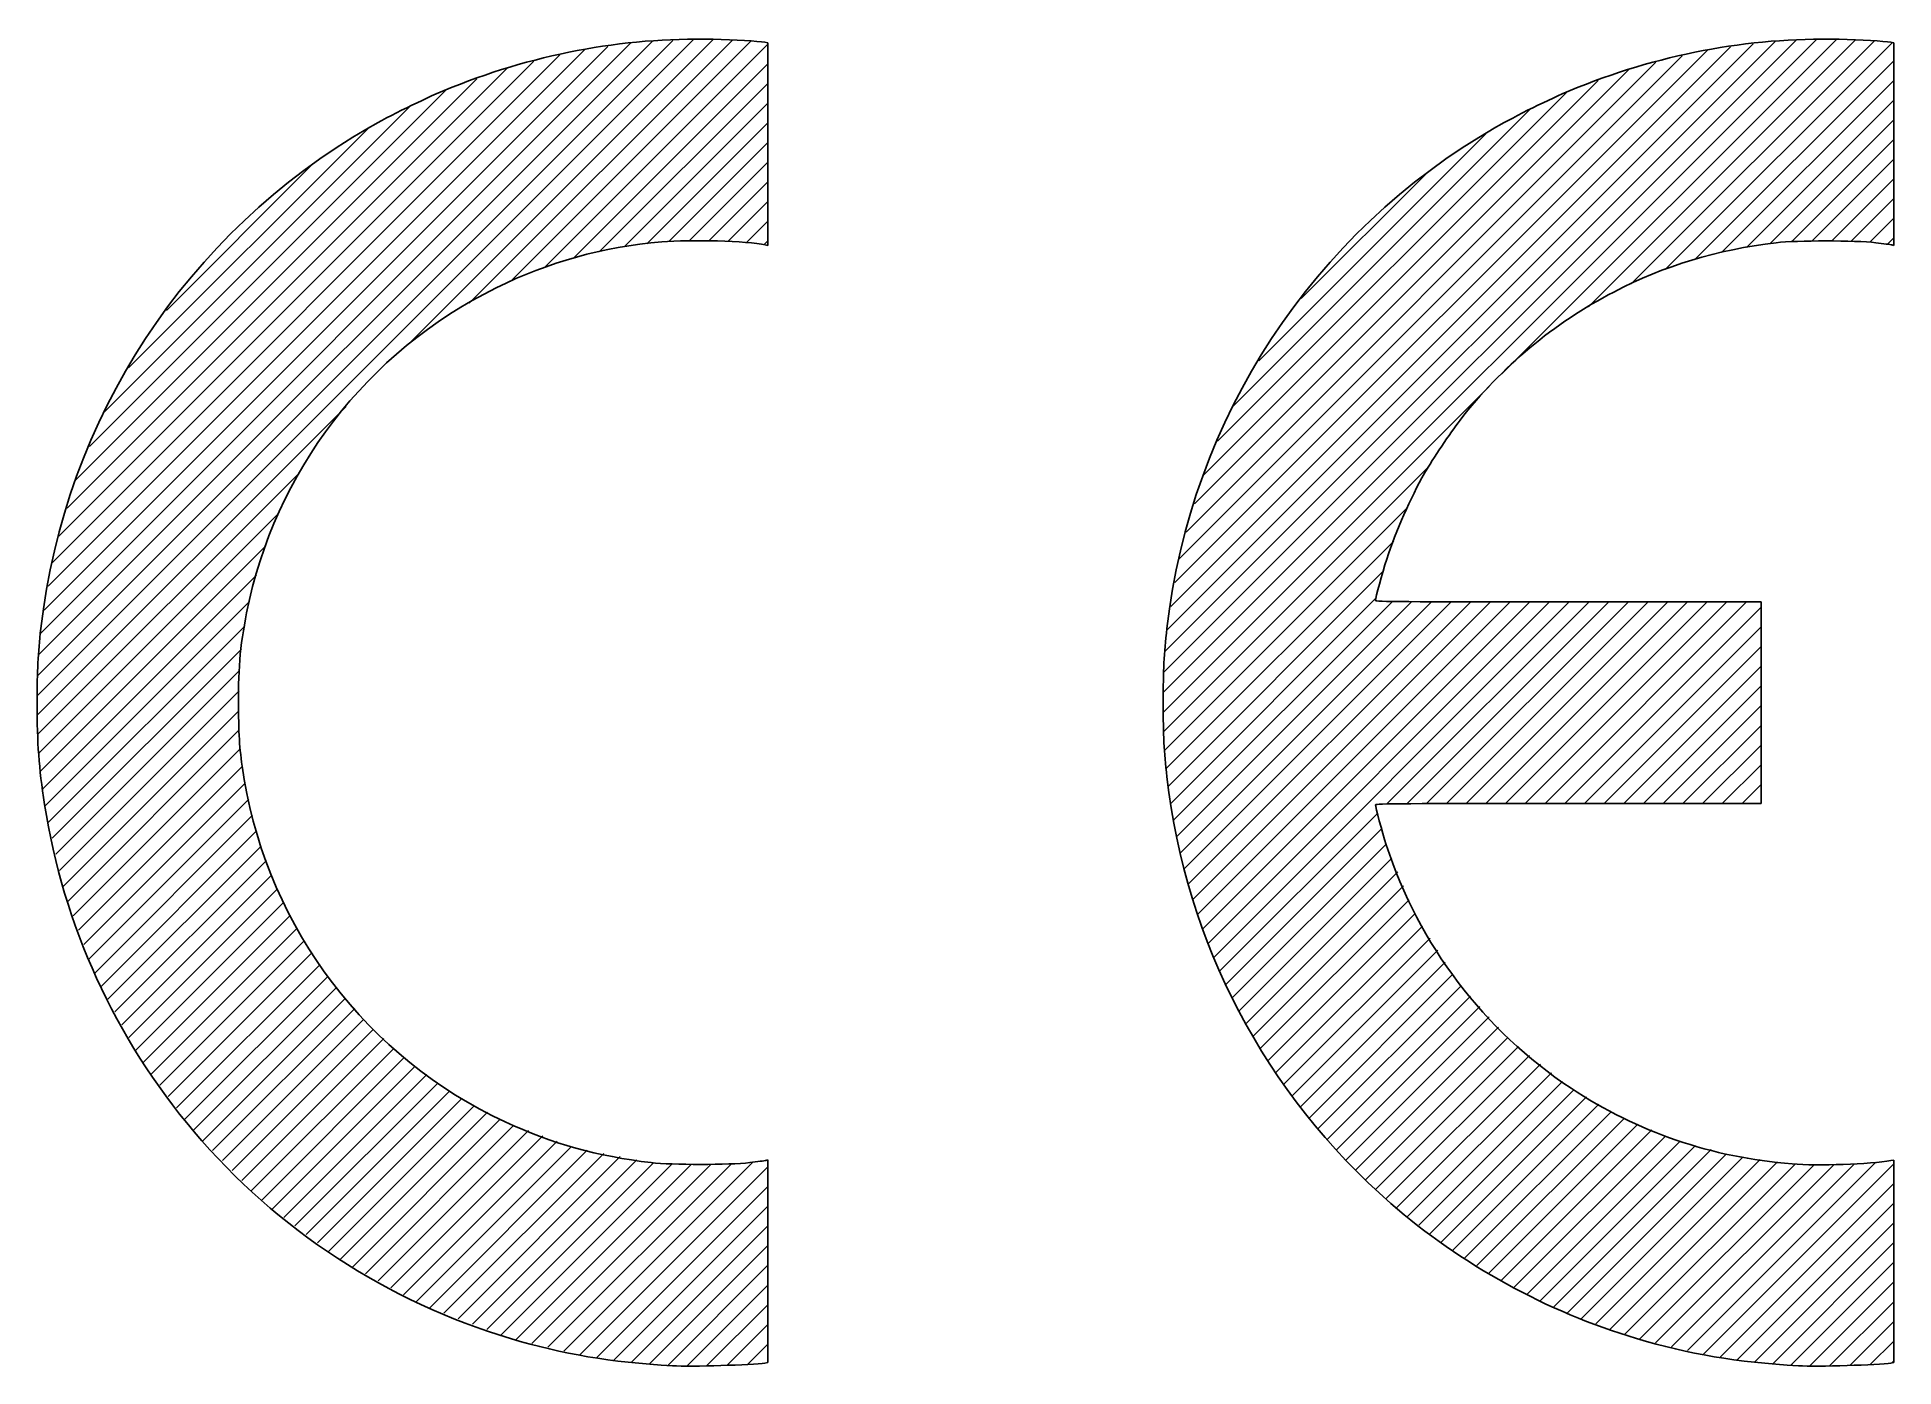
# Model space of a CAD drawing. Extents: x 333 to 757, y 207 to 510.
import ezdxf

# ---------------------------------------------------------------- set-up
doc = ezdxf.new("R2010")
doc.units = 0
doc.layers.get('0').update_dxf_attribs({"linetype": 'CONTINUOUS'})

msp = doc.modelspace()

# ---------------------------------------------------------------- linework, layer by layer
at = {"linetype": 'BYBLOCK'}
for p, q in [((333.38, 360.32), (482.87, 509.81)), ((333.45, 364.88), (478.24, 509.68)), ((333.7, 369.62), (473.61, 509.54)), ((334.12, 374.53), (468.62, 509.03)), ((334.95, 379.85), (463.42, 508.32)), ((417.97, 440.42), (487.5, 509.95)), ((431.86, 449.83), (491.81, 509.77)), ((441.25, 454.72), (496.09, 509.56)), ((448.89, 457.87), (499.89, 508.87)), ((590.01, 361.02), (738.79, 509.79)), ((590.09, 365.59), (734.16, 509.65)), ((590.39, 370.37), (729.53, 509.51)), ((590.81, 375.29), (724.45, 508.93)), ((591.72, 380.68), (719.25, 508.21)), ((667.17, 433.68), (743.42, 509.93)), ((686.93, 448.95), (747.78, 509.8)), ((696.65, 454.18), (752.07, 509.6)), ((704.42, 457.46), (756.17, 509.21)), ((335.89, 385.28), (458.22, 507.61)), ((336.84, 390.72), (452.53, 506.41)), ((338.28, 396.65), (446.58, 504.96)), ((455.59, 460.08), (499.89, 504.38)), ((592.66, 386.12), (714.05, 507.5)), ((593.61, 391.55), (708.24, 506.19)), ((595.2, 397.63), (702.3, 504.73)), ((711.26, 459.81), (756.52, 505.07)), ((340.18, 403.04), (440.56, 503.42)), ((342.09, 409.44), (433.59, 500.94)), ((461.49, 461.49), (499.89, 499.89)), ((597.1, 404.03), (696.11, 503.04)), ((599.02, 410.44), (689.14, 500.56)), ((717.27, 461.33), (756.52, 500.58)), ((345.27, 417.11), (426.62, 498.46)), ((467.14, 462.65), (499.89, 495.4)), ((602.41, 418.32), (682.09, 497.99)), ((722.91, 462.48), (756.52, 496.09)), ((348.66, 424.99), (418.38, 494.71)), ((472.31, 463.33), (499.89, 490.91)), ((605.8, 426.2), (673.63, 494.02)), ((728.26, 463.35), (756.52, 491.6)), ((354.23, 435.05), (408.93, 489.75)), ((611.79, 436.67), (663.55, 488.43)), ((733.21, 463.8), (756.52, 487.11)), ((477.32, 463.85), (499.89, 486.42)), ((737.84, 463.94), (756.52, 482.62)), ((362.84, 448.15), (395.84, 481.15)), ((481.99, 464.03), (499.89, 481.93)), ((621.45, 450.83), (650.06, 479.44)), ((486.44, 463.99), (499.89, 477.44)), ((742.36, 463.97), (756.52, 478.13)), ((490.8, 463.86), (499.89, 472.95)), ((746.78, 463.9), (756.52, 473.64)), ((495.05, 463.62), (499.89, 468.46)), ((751.04, 463.67), (756.52, 469.15)), ((499.06, 463.14), (499.89, 463.97)), ((755.09, 463.23), (756.52, 464.66)), ((590.01, 356.53), (664.32, 430.84)), ((333.41, 355.86), (403.77, 426.22)), ((333.49, 351.46), (393.17, 411.13)), ((590.09, 352.11), (650.72, 412.74)), ((590.32, 347.85), (645.65, 403.19)), ((333.71, 347.18), (388.34, 401.81)), ((334.16, 343.14), (385.51, 394.49)), ((590.68, 343.72), (642.54, 395.58)), ((334.64, 339.13), (383.34, 387.83)), ((591.18, 339.73), (640.13, 388.68)), ((335.16, 335.16), (381.77, 381.77)), ((591.8, 335.86), (638.47, 382.53)), ((592.42, 332), (642.23, 381.8)), ((593.05, 328.13), (646.68, 381.76)), ((593.95, 324.54), (651.14, 381.74)), ((594.87, 320.97), (655.62, 381.73)), ((595.79, 317.4), (660.11, 381.72)), ((596.74, 313.86), (664.59, 381.71)), ((597.92, 310.56), (669.08, 381.71)), ((599.11, 307.25), (673.57, 381.71)), ((600.3, 303.95), (678.06, 381.71)), ((601.51, 300.68), (682.55, 381.71)), ((640.97, 335.64), (687.04, 381.71)), ((645.52, 335.7), (691.53, 381.71)), ((650.03, 335.72), (696.02, 381.71)), ((654.54, 335.74), (700.51, 381.71)), ((659.04, 335.75), (705, 381.71)), ((663.53, 335.75), (709.49, 381.71)), ((668.03, 335.76), (713.98, 381.71)), ((672.52, 335.76), (718.47, 381.71)), ((677.01, 335.76), (722.96, 381.71)), ((681.5, 335.76), (726.24, 380.5)), ((335.99, 331.5), (380.68, 376.19)), ((685.99, 335.76), (726.24, 376.01)), ((336.81, 327.83), (379.92, 370.94)), ((690.48, 335.76), (726.24, 371.52)), ((337.64, 324.17), (379.5, 366.03)), ((694.97, 335.76), (726.24, 367.03)), ((338.47, 320.51), (379.38, 361.42)), ((699.46, 335.76), (726.24, 362.54)), ((339.3, 316.85), (379.26, 356.81)), ((703.95, 335.76), (726.24, 358.05)), ((340.35, 313.41), (379.37, 352.43)), ((708.44, 335.76), (726.24, 353.56)), ((341.58, 310.15), (379.64, 348.21)), ((712.93, 335.76), (726.24, 349.07)), ((342.81, 306.89), (380.18, 344.26)), ((717.42, 335.76), (726.24, 344.58)), ((344.04, 303.62), (380.78, 340.37)), ((721.91, 335.76), (726.24, 340.09)), ((345.26, 300.36), (381.62, 336.72)), ((346.49, 297.1), (382.47, 333.07)), ((602.94, 297.62), (638.81, 333.48)), ((347.94, 294.06), (383.31, 329.43)), ((349.52, 291.15), (384.44, 326.06)), ((604.37, 294.56), (639.78, 329.96)), ((605.81, 291.5), (640.8, 326.49)), ((351.1, 288.24), (385.64, 322.78)), ((607.24, 288.44), (642.11, 323.31)), ((352.68, 285.33), (386.84, 319.49)), ((608.89, 285.6), (643.44, 320.15)), ((354.26, 282.41), (388.09, 316.24)), ((355.83, 279.5), (389.6, 313.27)), ((610.55, 282.77), (644.77, 316.99)), ((612.21, 279.94), (646.09, 313.82)), ((357.54, 276.71), (391.12, 310.3)), ((613.86, 277.1), (647.42, 310.66)), ((359.44, 274.13), (392.63, 307.32)), ((615.68, 274.43), (649.06, 307.81)), ((617.56, 271.82), (650.81, 305.07)), ((361.34, 271.54), (394.25, 304.44)), ((363.24, 268.95), (396.05, 301.76)), ((619.43, 269.2), (652.55, 302.32)), ((365.15, 266.36), (397.86, 299.07)), ((367.05, 263.77), (399.66, 296.39)), ((621.3, 266.58), (654.29, 299.57)), ((623.26, 264.05), (656.03, 296.82)), ((368.95, 261.19), (401.58, 293.82)), ((625.35, 261.65), (657.9, 294.2)), ((371.14, 258.89), (403.66, 291.4)), ((373.36, 256.62), (405.74, 288.99)), ((627.43, 259.24), (660.03, 291.84)), ((629.52, 256.84), (662.16, 289.48)), ((375.59, 254.35), (407.81, 286.58)), ((377.81, 252.08), (410.01, 284.29)), ((631.6, 254.43), (664.28, 287.11)), ((633.89, 252.23), (666.41, 284.75)), ((380.03, 249.82), (412.36, 282.15)), ((382.25, 247.55), (414.71, 280)), ((636.19, 250.04), (668.54, 282.39)), ((638.48, 247.84), (670.96, 280.32)), ((384.48, 245.29), (417.05, 277.86)), ((387.03, 243.35), (419.53, 275.84)), ((640.77, 245.64), (673.47, 278.34)), ((643.19, 243.57), (675.98, 276.36)), ((389.58, 241.41), (422.15, 273.98)), ((392.13, 239.47), (424.77, 272.11)), ((645.71, 241.6), (678.49, 274.37)), ((648.24, 239.63), (680.99, 272.39)), ((394.68, 237.53), (427.4, 270.24)), ((397.23, 235.59), (430.16, 268.52)), ((399.78, 233.65), (433.08, 266.94)), ((650.76, 237.67), (683.58, 270.49)), ((653.28, 235.7), (686.43, 268.85)), ((655.93, 233.86), (689.28, 267.21)), ((402.4, 231.78), (435.99, 265.37)), ((405.29, 230.17), (438.91, 263.79)), ((408.17, 228.57), (442.04, 262.44)), ((658.7, 232.14), (692.13, 265.57)), ((661.47, 230.42), (695.02, 263.97)), ((664.24, 228.7), (698.19, 262.65)), ((411.06, 226.96), (445.32, 261.22)), ((413.95, 225.36), (448.59, 260.01)), ((416.83, 223.76), (451.87, 258.79)), ((667.01, 226.98), (701.36, 261.33)), ((669.93, 225.41), (704.53, 260.01)), ((672.96, 223.94), (707.79, 258.78)), ((419.72, 222.15), (455.14, 257.58)), ((422.83, 220.77), (458.76, 256.7)), ((426.08, 219.54), (462.52, 255.97)), ((429.34, 218.3), (466.28, 255.25)), ((432.6, 217.07), (470.04, 254.52)), ((453.41, 210.94), (496.44, 253.97)), ((675.98, 222.48), (711.32, 257.82)), ((679.01, 221.01), (714.85, 256.86)), ((682.03, 219.55), (718.38, 255.89)), ((685.27, 218.3), (722.14, 255.17)), ((688.58, 217.12), (726.08, 254.61)), ((691.89, 215.93), (730.01, 254.06)), ((709.48, 211.07), (752.37, 253.96)), ((435.85, 215.84), (473.87, 253.85)), ((439.11, 214.6), (478.09, 253.58)), ((442.5, 213.5), (482.51, 253.51)), ((446.13, 212.65), (487.01, 253.52)), ((449.77, 211.79), (491.6, 253.62)), ((457.05, 210.09), (499.89, 252.93)), ((695.19, 214.75), (734.01, 253.57)), ((698.56, 213.63), (738.35, 253.41)), ((702.2, 212.78), (742.89, 253.47)), ((705.84, 211.92), (747.55, 253.63)), ((713.11, 210.22), (756.52, 253.62)), ((460.84, 209.39), (499.89, 248.44)), ((716.86, 209.47), (756.52, 249.13)), ((464.79, 208.85), (499.89, 243.95)), ((720.81, 208.93), (756.52, 244.64)), ((468.77, 208.34), (499.89, 239.46)), ((724.76, 208.39), (756.52, 240.15)), ((472.92, 208), (499.89, 234.97)), ((728.91, 208.05), (756.52, 235.66)), ((477.07, 207.66), (499.89, 230.48)), ((733.06, 207.72), (756.52, 231.17)), ((481.42, 207.52), (499.89, 225.99)), ((737.37, 207.54), (756.52, 226.68)), ((485.95, 207.56), (499.89, 221.5)), ((741.88, 207.55), (756.52, 222.19)), ((490.56, 207.68), (499.89, 217.01)), ((746.47, 207.66), (756.52, 217.7)), ((495.24, 207.87), (499.89, 212.52)), ((751.15, 207.85), (756.52, 213.21)), ((756.03, 208.23), (756.52, 208.72))]:
    msp.add_line(p, q, dxfattribs=at)
at = {"color": 7}
for p, q in [((499.2, 509.27), (499.89, 509.15)), ((499.89, 509.15), (499.89, 486.07)), ((755.83, 509.27), (756.52, 509.15)), ((756.52, 509.15), (756.52, 486.06)), ((499.89, 486.07), (499.89, 462.98)), ((756.52, 486.06), (756.52, 462.97)), ((499.89, 462.98), (499.31, 463.1)), ((756.52, 462.97), (756.04, 463.09)), ((682.3, 381.71), (726.24, 381.71)), ((726.24, 381.71), (726.24, 358.73)), ((726.24, 358.73), (726.24, 335.76)), ((726.24, 335.76), (682.3, 335.76)), ((499.41, 254.38), (499.89, 254.5)), ((499.89, 254.5), (499.89, 231.4)), ((755.83, 254.35), (756.52, 254.47)), ((756.52, 254.47), (756.52, 231.39)), ((499.89, 231.4), (499.89, 208.31)), ((756.52, 231.39), (756.52, 208.31)), ((499.89, 208.31), (499.2, 208.2)), ((756.52, 208.31), (755.83, 208.2))]:
    msp.add_line(p, q, dxfattribs=at)
for points in [[(478.19, 207.57), (478.19, 207.57)], [(734.81, 207.57), (734.81, 207.57)]]:
    msp.add_lwpolyline(points, close=True, dxfattribs=at)
for points in [[(426.1, 498.27), (445.87, 506.46), (466.8, 510.44), (487.4, 509.95)], [(487.4, 509.95), (492.44, 509.83), (497.61, 509.53), (499.2, 509.27)], [(682.72, 498.27), (702.5, 506.46), (723.42, 510.44), (744.02, 509.95)], [(744.02, 509.95), (749.06, 509.83), (754.24, 509.53), (755.83, 509.27)], [(409.17, 489.91), (413.48, 492.39), (421.73, 496.47), (426.1, 498.27)], [(665.79, 489.9), (670.11, 492.39), (678.35, 496.47), (682.72, 498.27)], [(334.22, 375.67), (339.68, 423.59), (367.42, 465.88), (409.17, 489.91)], [(590.85, 375.67), (596.31, 423.59), (624.05, 465.88), (665.79, 489.9)], [(475.75, 463.78), (462.16, 462.59), (450.05, 459.22), (437.96, 453.28)], [(499.31, 463.1), (495.23, 463.97), (482.18, 464.34), (475.75, 463.78)], [(729.73, 463.58), (716.15, 461.96), (704.26, 458.35), (692.68, 452.34)], [(752.39, 463.58), (747.81, 464.13), (734.29, 464.13), (729.73, 463.58)], [(756.04, 463.09), (755.78, 463.15), (754.13, 463.37), (752.39, 463.58)], [(437.96, 453.28), (408.53, 438.8), (387.47, 411.36), (381.12, 379.24)], [(692.68, 452.34), (678.95, 445.22), (667.14, 435.36), (657.64, 423.1)], [(657.64, 423.1), (655.35, 420.15), (651.5, 414.38), (649.58, 411.03)], [(649.58, 411.03), (646.34, 405.38), (643.07, 397.98), (640.94, 391.45)], [(640.94, 391.45), (639.9, 388.25), (638.37, 382.63), (638.37, 382.01)], [(638.37, 382.01), (638.37, 381.75), (644.11, 381.71), (682.3, 381.71)], [(381.12, 379.24), (379.59, 371.54), (379.11, 365.73), (379.26, 356.77)], [(333.37, 358.73), (333.37, 366.34), (333.54, 369.71), (334.22, 375.67)], [(590, 358.73), (590, 366.34), (590.17, 369.71), (590.85, 375.67)], [(335.07, 335.55), (333.75, 344.13), (333.37, 349.27), (333.37, 358.73)], [(379.26, 356.77), (379.37, 349.81), (379.6, 347.13), (380.59, 341.2)], [(590.85, 341.8), (590.17, 347.75), (590, 351.13), (590, 358.73)], [(380.59, 341.2), (386.27, 307.11), (408.7, 277.69), (440.03, 263.18)], [(641.86, 244.6), (613.29, 269.51), (595.14, 304.1), (590.85, 341.8)], [(369.15, 260.91), (351.1, 282.24), (339.31, 308.05), (335.07, 335.55)], [(682.3, 335.76), (645.13, 335.76), (638.37, 335.72), (638.37, 335.47)], [(638.37, 335.47), (638.37, 334.9), (639.9, 329.25), (640.84, 326.34)], [(640.84, 326.34), (648.24, 303.52), (663.06, 284), (682.94, 270.86)], [(682.94, 270.86), (698.11, 260.83), (714.94, 255.06), (733.31, 253.59)], [(440.03, 263.18), (450.78, 258.21), (461.1, 255.33), (473.32, 253.89)], [(441.23, 213.8), (413.34, 222.08), (387.99, 238.65), (369.15, 260.91)], [(495.76, 253.89), (497.51, 254.09), (499.15, 254.32), (499.41, 254.38)], [(733.31, 253.59), (739.06, 253.13), (751.19, 253.54), (755.83, 254.35)], [(473.32, 253.89), (477.88, 253.35), (491.21, 253.35), (495.76, 253.89)], [(697.85, 213.8), (677.49, 219.85), (657.89, 230.63), (641.86, 244.6)], [(478.19, 207.57), (463.93, 208.42), (453.34, 210.2), (441.23, 213.8)], [(734.81, 207.57), (720.56, 208.42), (709.96, 210.2), (697.85, 213.8)], [(499.2, 208.2), (496.53, 207.76), (482.25, 207.33), (478.19, 207.57)], [(755.83, 208.2), (753.15, 207.76), (738.88, 207.33), (734.81, 207.57)]]:
    msp.add_open_spline(points, degree=3, dxfattribs=at)

doc.saveas('drawing.dxf')
